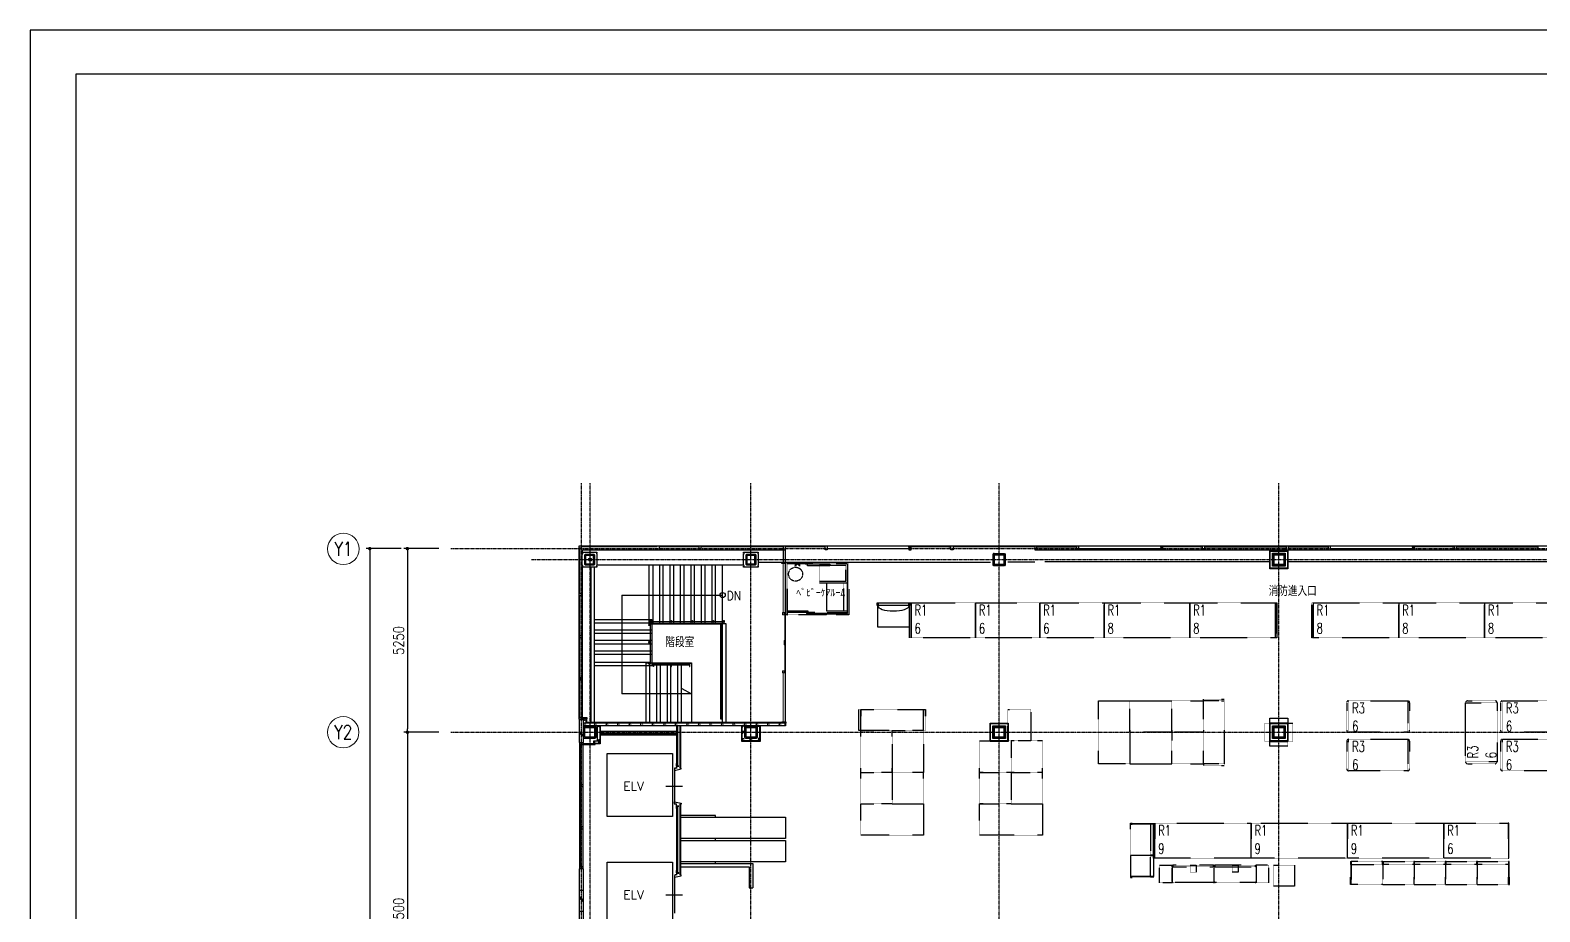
# Model space of a CAD drawing. Header units: millimetres. Extents: x 0 to 84100, y 0 to 59400.
# Drawn here: x 0 to 43178, y 34191 to 59400 of the extents above; entities that cross this region are included whole.
import ezdxf
from ezdxf.enums import TextEntityAlignment as Align

# ---------------------------------------------------------------- set-up
doc = ezdxf.new("R2010")
doc.units = ezdxf.units.MM
doc.header["$LTSCALE"] = 0.2
doc.linetypes.add('CENTER', pattern=[50.8, 31.75, -6.35, 6.35, -6.35])
doc.linetypes.add('HIDDEN', pattern=[9.525, 6.35, -3.175])
doc.layers.get('Defpoints').update_dxf_attribs({"color": 5})
for name, color, linetype in [('A_什器', 9, 'HIDDEN'), ('A_室名', 8, 'Continuous'), ('A_寸法', 8, 'Continuous'), ('A_建築', 8, 'Continuous')]:
    doc.layers.add(name, color=color, linetype=linetype)
doc.layers.add('A_通芯', color=8, linetype='CENTER', plot=False)
doc.styles.add('Dim', font='simplex.shx', dxfattribs={"width": 0.8, "bigfont": 'extfont2.shx'})
doc.styles.get("Standard").update_dxf_attribs({"font": 'simplex.shx', "width": 0.8, "bigfont": 'extfont2.shx'})
doc.dimstyles.new('1-100', dxfattribs={"dimscale": 100, "dimtxt": 3, "dimasz": 1, "dimexe": 1, "dimexo": 1, "dimgap": 1, "dimtad": 1, "dimdec": 1, "dimrnd": 0.5, "dimdsep": 46, "dimtxsty": 'Dim', "dimblk": 'DOT', "dimcen": 2.5, "dimclrd": 256, "dimclre": 256, "dimclrt": 256, "dimadec": 0, "dimazin": 0, "dimtfac": 1, "dimtdec": 1, "dimtix": 1, "dimtmove": 2, "dimatfit": 3, "dimldrblk": 'OPEN30', "dimfxl": 1, "dimlwd": -1, "dimlwe": -1, "dimarcsym": 1})

# ---------------------------------------------------------------- blocks, each defined once
blk = doc.blocks.new('_Dot')
at = {"color": 0, "linetype": 'ByBlock', "lineweight": -2}
blk.add_line((-0.5, 0), (-1, 0), dxfattribs=at)
at = {"color": 0, "linetype": 'ByBlock', "const_width": 0.5}
blk.add_lwpolyline([(-0.25, 0, 1), (0.25, 0, 1)], format="xyb", close=True, dxfattribs=at)
blk = doc.blocks.new('*D47')
at = {"layer": 'A_寸法', "transparency": 16777216}
for p, q in [((11689, 39325), (10689, 39325)), ((10789, 39225), (10789, 28925)), ((11689, 28825), (10689, 28825))]:
    blk.add_line(p, q, dxfattribs=at)
at = {"layer": 'Defpoints', "color": 0, "transparency": 16777216}
for p in [(11789, 39325), (10789, 28825), (11789, 28825)]:
    blk.add_point(p, dxfattribs=at)
at = {"layer": 'A_寸法', "transparency": 16777216, "xscale": 100, "yscale": 100, "zscale": 100}
for p, rotation in [((10789, 39325), 90), ((10789, 28825), 270)]:
    blk.add_blockref('_Dot', p, dxfattribs=dict(at, rotation=rotation))
at = {"layer": 'A_寸法', "transparency": 16777216, "insert": (10539, 34075), "char_height": 300, "attachment_point": 5, "rotation": 90, "style": 'Dim'}
blk.add_mtext('10500', dxfattribs=at)
blk = doc.blocks.new('_Open30')
at = {"color": 0, "linetype": 'ByBlock', "lineweight": -2}
for p, q in [((-1, 0.27), (0, 0)), ((0, 0), (-1, -0.27)), ((0, 0), (-1, 0))]:
    blk.add_line(p, q, dxfattribs=at)
blk = doc.blocks.new('*D48')
at = {"layer": 'A_寸法', "transparency": 16777216}
for p, q in [((11689, 44575), (10689, 44575)), ((10789, 44475), (10789, 39425)), ((11689, 39325), (10689, 39325))]:
    blk.add_line(p, q, dxfattribs=at)
at = {"layer": 'Defpoints', "color": 0, "transparency": 16777216}
for p in [(11789, 44575), (10789, 39325), (11789, 39325)]:
    blk.add_point(p, dxfattribs=at)
at = {"layer": 'A_寸法', "transparency": 16777216, "xscale": 100, "yscale": 100, "zscale": 100}
for p, rotation in [((10789, 44575), 90), ((10789, 39325), 270)]:
    blk.add_blockref('_Dot', p, dxfattribs=dict(at, rotation=rotation))
at = {"layer": 'A_寸法', "transparency": 16777216, "insert": (10539, 41950), "char_height": 300, "attachment_point": 5, "rotation": 90, "style": 'Dim'}
blk.add_mtext('5250', dxfattribs=at)
blk = doc.blocks.new('*D49')
at = {"layer": 'A_寸法', "transparency": 16777216}
for p, q in [((10613, 44575), (9613, 44575)), ((9713, 44475), (9713, 17675)), ((10613, 17575), (9613, 17575))]:
    blk.add_line(p, q, dxfattribs=at)
at = {"layer": 'Defpoints', "color": 0, "transparency": 16777216}
for p in [(10713, 44575), (9713, 17575), (10713, 17575)]:
    blk.add_point(p, dxfattribs=at)
at = {"layer": 'A_寸法', "transparency": 16777216, "xscale": 100, "yscale": 100, "zscale": 100}
for p, rotation in [((9713, 44575), 90), ((9713, 17575), 270)]:
    blk.add_blockref('_Dot', p, dxfattribs=dict(at, rotation=rotation))
at = {"layer": 'A_寸法', "transparency": 16777216, "insert": (9463, 31075), "char_height": 300, "attachment_point": 5, "rotation": 90, "style": 'Dim'}
blk.add_mtext('27000', dxfattribs=at)

msp = doc.modelspace()

# ---------------------------------------------------------------- linework, layer by layer
at = {"layer": 'A_什器'}
for p, q in [((37654.78, 40170), (37654.78, 39380)), ((39454.78, 40170), (39454.78, 39380)), ((41109.78, 40225), (41899.78, 40225)), ((42054.78, 40170), (42054.78, 39380)), ((37654.78, 39070), (37654.78, 38280)), ((39454.78, 39070), (39454.78, 38280)), ((42054.78, 39070), (42054.78, 38280)), ((41109.78, 38425), (41899.78, 38425)), ((32664.8, 35475.1), (33864.8, 35475.1)), ((32664.8, 35055.1), (32664.8, 35475.1)), ((33848.8, 35525.1), (32680.8, 35525.1)), ((33864.8, 35475.1), (33864.8, 35055.1)), ((33864.8, 35475.1), (35064.8, 35475.1)), ((33864.8, 35055.1), (33864.8, 35475.1)), ((35048.8, 35525.1), (33880.8, 35525.1)), ((35064.8, 35475.1), (35064.8, 35055.1)), ((33834.8, 35025.1), (32694.8, 35025.1)), ((35034.8, 35025.1), (33894.8, 35025.1))]:
    msp.add_line(p, q, dxfattribs=at)
for points in [[(22771.8, 42685), (21654.8, 42685), (21614.8, 42685), (21614.8, 44185), (23414.8, 44185), (23414.8, 42685), (22771.8, 42685), (22771.8, 42725)], [(22204.8, 42755), (22204.8, 42725), (23374.8, 42725), (23374.8, 44145), (21654.8, 44145), (21654.8, 42685), (21664.8, 42684.87), (21664.8, 42725), (21654.8, 42725)], [(21993.49, 44145), (22010.73, 44077.89), (21945.3, 44145), (21879.52, 44077.89), (21896.76, 44145)], [(22574.8, 44145), (22574.8, 43595), (23374.8, 43595)], [(22574.8, 43645), (23324.8, 43645), (23324.8, 44095), (22574.8, 44095)], [(22774.8, 43595), (22774.8, 42795), (23374.8, 42795)], [(23274.8, 42795), (23274.8, 43595)], [(22254.8, 42755), (22254.8, 42785), (21664.8, 42785), (21664.8, 42755), (22804.8, 42755), (22804.8, 42725)]]:
    msp.add_lwpolyline(points, dxfattribs=at)
at = {"layer": 'A_什器', "linetype": 'Continuous'}
for points in [[(22168.55, 44145), (22871.66, 44145), (22871.66, 44086.59), (22235.79, 44086.59), (22235.79, 44145)], [(25141.75, 42945.15), (25141.75, 42329.15), (24241.75, 42329.15), (24241.75, 42945.15)], [(24254.75, 43025.15), (24254.75, 42945.15)], [(25128.75, 42945.15), (25128.75, 43025.15)], [(23349.8, 42740), (22804.8, 42740)], [(19602.3, 36892.07), (19602.3, 36942.07), (18602.3, 36942.07), (18602.3, 35572.07), (19602.3, 35572.07), (19602.3, 35622.07)], [(18602.3, 36892.07), (21604.81, 36892.07), (21604.81, 36282.07), (18602.3, 36282.07)], [(19602.3, 36232.07), (19602.3, 36282.07)], [(18602.3, 36232.07), (21604.81, 36232.07), (21604.81, 35622.07), (18602.3, 35622.07)]]:
    msp.add_lwpolyline(points, dxfattribs=at)
msp.add_lwpolyline([(25154.75, 43025.15), (25154.75, 42945.15), (24228.75, 42945.15), (24228.75, 43025.15)], close=True, dxfattribs=at)
at = {"layer": 'A_什器'}
for points in [[(25154.75, 43025.15), (25194.75, 43025.15), (25194.75, 42025.24), (25154.75, 42025.24)], [(25194.75, 43025.15), (27034.75, 43025.15), (27034.75, 42025.15), (25194.75, 42025.15)], [(27034.75, 43025.15), (28874.75, 43025.15), (28874.75, 42025.15), (27034.75, 42025.15)], [(28874.75, 43025.15), (30714.75, 43025.15), (30714.75, 42025.15), (28874.75, 42025.15)], [(30714.75, 43025.05), (33164.75, 43025.05), (33164.75, 42025.05), (30714.75, 42025.05)], [(33164.75, 43025.24), (35614.75, 43025.24), (35614.75, 42025.24), (33164.75, 42025.24)], [(35614.75, 43025.15), (35654.75, 43025.15), (35654.75, 42025.24), (35614.75, 42025.24)], [(36654.75, 43025.05), (36694.75, 43025.05), (36694.75, 42025.05), (36654.75, 42025.05)], [(36694.75, 43025.05), (39144.75, 43025.05), (39144.75, 42025.05), (36694.75, 42025.05)], [(39144.75, 43025.05), (41594.75, 43025.05), (41594.75, 42025.05), (39144.75, 42025.05)], [(41594.75, 43025.05), (44044.75, 43025.05), (44044.75, 42025.05), (41594.75, 42025.05)], [(30554.75, 40225.49), (31454.75, 40225.49), (31454.75, 38425.49), (30554.75, 38425.49)], [(32654.75, 39325.49), (31454.75, 39325.49), (31454.75, 40225.49), (32654.75, 40225.49)], [(32654.75, 40225.49), (33554.75, 40225.49), (33554.75, 39325.49), (32654.75, 39325.49)], [(33554.75, 40275.49), (34154.75, 40275.49), (34154.75, 40225.49), (33554.75, 40225.49)], [(34154.75, 38425.49), (33554.75, 38425.49), (33554.75, 40225.49), (34154.75, 40225.49)], [(37709.78, 40225), (39399.78, 40225), (39399.78, 39325), (37709.78, 39325)], [(41054.78, 38480), (41054.78, 40170), (41954.78, 40170), (41954.78, 38480)], [(42109.78, 40225), (43799.78, 40225), (43799.78, 39325), (42109.78, 39325)], [(23704.28, 39977.49), (23754.28, 39977.49), (23754.28, 39377.49), (23704.28, 39377.49)], [(23754.28, 39977.49), (25554.28, 39977.49), (25554.28, 39377.49), (23754.28, 39377.49)], [(25554.28, 39977.49), (25604.28, 39977.49), (25604.28, 39377.49), (25554.28, 39377.49)], [(27962.28, 39972.49), (28622.28, 39972.49), (28622.28, 39077.49), (27962.28, 39077.49)], [(35454.78, 39724.99), (35974.77, 39724.99), (35974.77, 39585), (35454.78, 39585)], [(23754.28, 39377.49), (24654.28, 39377.49), (24654.28, 38177.49), (23754.28, 38177.49)], [(24654.28, 39377.49), (25554.28, 39377.49), (25554.28, 38177.49), (24654.28, 38177.49)], [(31454.75, 38425.49), (32654.75, 38425.49), (32654.75, 39325.49), (31454.75, 39325.49)], [(33554.75, 39325.49), (32654.75, 39325.49), (32654.75, 38425.49), (33554.75, 38425.49)], [(35314.78, 39065), (35454.78, 39065), (35454.78, 39584.99), (35314.78, 39584.99)], [(35974.77, 39584.99), (36114.77, 39584.99), (36114.77, 39065), (35974.77, 39065)], [(27154.28, 39077.49), (28054.28, 39077.49), (28054.28, 38177.49), (27154.28, 38177.49)], [(28054.28, 38177.49), (28954.28, 38177.49), (28954.28, 39077.49), (28054.28, 39077.49)], [(35454.78, 39065), (35974.77, 39065), (35974.77, 38925), (35454.78, 38925)], [(37709.78, 39125), (39399.78, 39125), (39399.78, 38225), (37709.78, 38225)], [(42109.78, 39125), (43799.78, 39125), (43799.78, 38225), (42109.78, 38225)], [(23754.28, 38177.49), (24654.28, 38177.49), (24654.28, 37277.49), (23754.28, 37277.49)], [(24654.28, 37277.49), (25554.28, 37277.49), (25554.28, 38177.49), (24654.28, 38177.49)], [(28054.28, 37277.49), (27154.28, 37277.49), (27154.28, 38177.49), (28054.28, 38177.49)], [(28954.28, 38177.49), (28054.28, 38177.49), (28054.28, 37277.49), (28954.28, 37277.49)], [(33554.75, 38375.49), (34154.75, 38375.49), (34154.75, 38425.49), (33554.75, 38425.49)], [(23754.28, 37277.49), (25554.28, 37277.49), (25554.28, 36377.49), (23754.28, 36377.49)], [(27154.28, 37277.49), (28954.28, 37277.49), (28954.28, 36377.49), (27154.28, 36377.49)], [(31470.8, 36700.1), (31470.8, 36725.1), (32124.8, 36725.1), (32124.8, 36700.1)], [(32044.8, 36700.1), (32044.8, 36713.1), (32124.8, 36713.1), (32124.8, 36700.1)], [(32124.8, 36725.1), (32164.8, 36725.1), (32164.8, 35725.1), (32124.8, 35725.1)], [(32164.8, 36725.1), (34919.8, 36725.1), (34919.8, 35725.1), (32164.8, 35725.1)], [(34919.8, 36725.1), (37674.8, 36725.1), (37674.8, 35725.1), (34919.8, 35725.1)], [(37674.8, 36725.1), (40429.8, 36725.1), (40429.8, 35725.1), (37674.8, 35725.1)], [(40429.8, 36725.1), (42269.8, 36725.1), (42269.8, 35725.1), (40429.8, 35725.1)], [(42269.8, 35725.1), (42289.8, 35725.1), (42289.8, 36725.1), (42269.8, 36725.1)], [(31470.8, 35800.1), (31470.8, 36700.1), (32044.8, 36700.1), (32044.8, 35800.1)], [(32124.8, 35800.1), (32124.8, 36700.1), (32044.8, 36700.1), (32044.8, 35800.1)], [(31470.8, 35800.1), (31470.8, 35200.1), (32044.8, 35200.1), (32044.8, 35800.1)], [(32044.8, 35813.1), (32044.8, 35800.1), (32124.8, 35800.1), (32124.8, 35813.1)], [(32124.8, 35800.1), (32124.8, 35200.1), (32044.8, 35200.1), (32044.8, 35800.1)], [(32044.8, 35787.1), (32044.8, 35800.1), (32124.8, 35800.1), (32124.8, 35787.1)], [(32304.8, 35525.1), (32664.8, 35525.1), (32664.8, 35015.1), (32304.8, 35015.1)], [(32664.8, 35525.1), (32680.8, 35525.1), (32680.8, 35475.1), (32664.8, 35475.1)], [(33179.8, 35525.1), (33349.8, 35525.1), (33349.8, 35325.1), (33179.8, 35325.1)], [(33848.8, 35525.1), (33864.8, 35525.1), (33864.8, 35475.1), (33848.8, 35475.1)], [(33864.8, 35525.1), (33880.8, 35525.1), (33880.8, 35475.1), (33864.8, 35475.1)], [(34379.8, 35525.1), (34549.8, 35525.1), (34549.8, 35325.1), (34379.8, 35325.1)], [(35048.8, 35525.1), (35064.8, 35525.1), (35064.8, 35475.1), (35048.8, 35475.1)], [(35064.8, 35015.1), (35424.8, 35015.1), (35424.8, 35525.1), (35064.8, 35525.1)], [(35564.8, 35525.1), (36164.8, 35525.1), (36164.8, 34925.1), (35564.8, 34925.1)], [(37784.8, 34971.1), (37759.8, 34971.1), (37759.8, 35625.1), (37784.8, 35625.1)], [(37784.8, 35545.1), (37771.8, 35545.1), (37771.8, 35625.1), (37784.8, 35625.1)], [(38684.8, 35625.1), (37784.8, 35625.1), (37784.8, 35545.1), (38684.8, 35545.1)], [(38684.8, 34971.1), (37784.8, 34971.1), (37784.8, 35545.1), (38684.8, 35545.1)], [(38671.8, 35545.1), (38684.8, 35545.1), (38684.8, 35625.1), (38671.8, 35625.1)], [(38684.8, 35625.1), (39584.8, 35625.1), (39584.8, 35545.1), (38684.8, 35545.1)], [(38697.8, 35545.1), (38684.8, 35545.1), (38684.8, 35625.1), (38697.8, 35625.1)], [(38684.8, 34971.1), (39584.8, 34971.1), (39584.8, 35545.1), (38684.8, 35545.1)], [(39571.8, 35545.1), (39584.8, 35545.1), (39584.8, 35625.1), (39571.8, 35625.1)], [(39584.8, 35545.1), (39597.8, 35545.1), (39597.8, 35625.1), (39584.8, 35625.1)], [(39584.8, 35625.1), (40484.8, 35625.1), (40484.8, 35545.1), (39584.8, 35545.1)], [(39584.8, 34971.1), (40484.8, 34971.1), (40484.8, 35545.1), (39584.8, 35545.1)], [(40471.8, 35545.1), (40484.8, 35545.1), (40484.8, 35625.1), (40471.8, 35625.1)], [(40484.8, 35545.1), (40497.8, 35545.1), (40497.8, 35625.1), (40484.8, 35625.1)], [(40484.8, 35625.1), (41384.8, 35625.1), (41384.8, 35545.1), (40484.8, 35545.1)], [(40484.8, 34971.1), (41384.8, 34971.1), (41384.8, 35545.1), (40484.8, 35545.1)], [(41371.8, 35545.1), (41384.8, 35545.1), (41384.8, 35625.1), (41371.8, 35625.1)], [(41384.8, 35545.1), (41397.8, 35545.1), (41397.8, 35625.1), (41384.8, 35625.1)], [(41384.8, 35625.1), (42284.8, 35625.1), (42284.8, 35545.1), (41384.8, 35545.1)], [(41384.8, 34971.1), (42284.8, 34971.1), (42284.8, 35545.1), (41384.8, 35545.1)], [(42284.8, 35545.1), (42297.8, 35545.1), (42297.8, 35625.1), (42284.8, 35625.1)], [(42284.8, 34971.1), (42309.8, 34971.1), (42309.8, 35625.1), (42284.8, 35625.1)], [(31470.8, 35200.1), (31470.8, 35175.1), (32124.8, 35175.1), (32124.8, 35200.1)], [(32044.8, 35200.1), (32044.8, 35187.1), (32124.8, 35187.1), (32124.8, 35200.1)]]:
    msp.add_lwpolyline(points, close=True, dxfattribs=at)
msp.add_circle((21891.68, 43843.59), 200, dxfattribs=at)
for centre, radius, start, end in [((37709.78, 40170), 55, 90, 180), ((39399.78, 40170), 55, 0, 90), ((41109.78, 40170), 55, 90, 180), ((41899.78, 40170), 55, 0, 90), ((42109.78, 40170), 55, 90, 180), ((37709.78, 39380), 55, 180, 270), ((39399.78, 39380), 55, 270, 0), ((42109.78, 39380), 55, 180, 270), ((37709.78, 39070), 55, 90, 180), ((39399.78, 39070), 55, 0, 90), ((42109.78, 39070), 55, 90, 180), ((41109.78, 38480), 55, 180, 270), ((41899.78, 38480), 55, 270, 0), ((37709.78, 38280), 55, 180, 270), ((39399.78, 38280), 55, 270, 0), ((42109.78, 38280), 55, 180, 270), ((32694.8, 35055.1), 30, 180, 270), ((33834.8, 35055.1), 30, 270, 0), ((33894.8, 35055.1), 30, 180, 270), ((35034.8, 35055.1), 30, 270, 0)]:
    msp.add_arc(centre, radius, start, end, dxfattribs=at)
at = {"layer": 'A_什器', "linetype": 'Continuous'}
msp.add_ellipse((24691.56, 42946.26), major_axis=(-450, -0.84), ratio=0.33866667, start_param=0.00183229, end_param=3.12876672, dxfattribs=at)
at = {"layer": 'A_寸法', "lineweight": 13}
for centre in [(8957.81, 44568.03), (8951.97, 39325)]:
    msp.add_circle(centre, 450, dxfattribs=at)
at = {"layer": 'A_建築', "lineweight": 13}
for p, q in [((21539.78, 42745.03), (21539.78, 44150)), ((21583.77, 41945), (21583.77, 42685.02)), ((21583.77, 41825.02), (21583.77, 41085)), ((21539.78, 41025.03), (21539.78, 39620.02))]:
    msp.add_line(p, q, dxfattribs=at)
at = {"layer": 'A_建築', "lineweight": 25}
msp.add_line((21604.79, 39620.02), (21604.79, 44150), dxfattribs=at)
at = {"layer": 'A_建築'}
for p, q in [((16919.8, 43246), (16919.8, 40425)), ((16919.8, 43246), (19804.8, 43246)), ((18914.8, 40425), (16919.8, 40425)), ((18637.15, 40573.49), (18914.8, 40425)), ((18487.3, 39510), (18487.3, 38359.14)), ((18602.3, 39510), (18602.3, 38299.14)), ((16304.8, 39271.5), (18487.3, 39271.5)), ((16304.8, 39250.5), (18487.3, 39250.5)), ((18487.3, 37209.14), (18487.3, 35305)), ((18602.3, 37269.14), (18602.3, 35245)), ((18602.3, 35572.07), (20664.8, 35572.07)), ((18602.3, 35472.07), (20564.8, 35472.07)), ((20564.8, 35472.07), (20564.8, 34875)), ((20664.8, 35572.07), (20664.8, 34875)), ((20564.8, 34875), (20664.8, 34875))]:
    msp.add_line(p, q, dxfattribs=at)
at = {"layer": 'A_建築', "linetype": 'Continuous'}
for p, q in [((18440.8, 38279.14), (18427.8, 38279.14)), ((18427.8, 38279.14), (18427.8, 38234.14)), ((18427.8, 38234.14), (18617.3, 38274.14)), ((18481.3, 38299.14), (18440.8, 38299.14)), ((18440.8, 38299.14), (18440.8, 38279.14)), ((18481.3, 38353.14), (18481.3, 38287.79)), ((18617.3, 38299.14), (18577.3, 38299.14)), ((18617.3, 38274.14), (18617.3, 38299.14)), ((18427.8, 37289.14), (18427.8, 37334.14)), ((18427.8, 37334.14), (18617.3, 37294.14)), ((18440.8, 37289.14), (18427.8, 37289.14)), ((18440.8, 37269.14), (18440.8, 37289.14)), ((18481.3, 37269.14), (18440.8, 37269.14)), ((18481.3, 37215.14), (18481.3, 37280.49)), ((18617.3, 37269.14), (18577.3, 37269.14)), ((18617.3, 37294.14), (18617.3, 37269.14)), ((18440.8, 35225), (18427.8, 35225)), ((18427.8, 35225), (18427.8, 35180)), ((18427.8, 35180), (18617.3, 35220)), ((18481.3, 35245), (18440.8, 35245)), ((18440.8, 35245), (18440.8, 35225)), ((18481.3, 35299), (18481.3, 35233.65)), ((18617.3, 35245), (18577.3, 35245)), ((18617.3, 35220), (18617.3, 35245))]:
    msp.add_line(p, q, dxfattribs=at)
for points in [[(28734.8, 44645), (28734.8, 44545), (63899.8, 44545), (63899.8, 44645), (15694.8, 44645), (15694.8, 39700), (15794.8, 39700), (15794.8, 44050)], [(15754.8, 44645), (15754.8, 44585), (15694.8, 44585)], [(15724.8, 43285), (15724.8, 44585)], [(17934.8, 44625), (15754.8, 44625)], [(15794.8, 44470), (15794.8, 44545), (21594.8, 44545)], [(17994.8, 44545), (17994.8, 44645)], [(19134.8, 44625), (17994.8, 44625)], [(19134.8, 44545), (19134.8, 44645)], [(19194.8, 44545), (19194.8, 44645)], [(21534.8, 44625), (19194.8, 44625)], [(21534.8, 44645), (21534.8, 44185)], [(21594.8, 44645), (21594.8, 44185)], [(22734.8, 44625), (21594.8, 44625)], [(22794.8, 44645), (22794.8, 44545), (22734.8, 44545), (22734.8, 44645)], [(25134.8, 44565), (22794.8, 44565)], [(25194.8, 44645), (25194.8, 44615), (25134.8, 44615), (25134.8, 44645)], [(26274.8, 44630), (25194.8, 44630)], [(26334.8, 44615), (26274.8, 44615), (26274.8, 44645)], [(26394.8, 44645), (26394.8, 44545), (26334.8, 44545), (26334.8, 44645)], [(28734.8, 44625), (26394.8, 44625)], [(28794.8, 44545), (28794.8, 44645)], [(28794.8, 44625), (29934.8, 44625)], [(29934.8, 44545), (29934.8, 44645)], [(29994.8, 44545), (29994.8, 44645)], [(32334.8, 44565), (29994.8, 44565)], [(32394.8, 44645), (32394.8, 44615), (32334.8, 44615), (32334.8, 44645)], [(32394.8, 44545), (32394.8, 44605), (32334.8, 44605), (32334.8, 44545)], [(33474.8, 44630), (32394.8, 44630)], [(33534.8, 44615), (33474.8, 44615), (33474.8, 44645)], [(33534.8, 44545), (33534.8, 44645)], [(33594.8, 44545), (33594.8, 44645)], [(33594.8, 44625), (35934.8, 44625)], [(35934.8, 44545), (35934.8, 44645)], [(35994.8, 44545), (35994.8, 44645)], [(35994.8, 44625), (37134.8, 44625)], [(37134.8, 44545), (37134.8, 44645)], [(37194.8, 44545), (37194.8, 44645)], [(39534.8, 44565), (37194.8, 44565)], [(39594.8, 44645), (39594.8, 44615), (39534.8, 44615), (39534.8, 44645)], [(39594.8, 44545), (39594.8, 44605), (39534.8, 44605), (39534.8, 44545)], [(40674.8, 44630), (39594.8, 44630)], [(40734.8, 44615), (40674.8, 44615), (40674.8, 44645)], [(40734.8, 44545), (40734.8, 44645)], [(40794.8, 44545), (40794.8, 44645)], [(40794.8, 44625), (43134.8, 44625)], [(43134.8, 44545), (43134.8, 44645)], [(17804.8, 44115), (17804.8, 42445), (17704.8, 42445), (16134.8, 42445)], [(16134.8, 44050), (16134.8, 39607.5)], [(16199.8, 44115), (20404.8, 44115)], [(19904.8, 39607.5), (19904.8, 42421), (19804.8, 42421), (17704.8, 42421), (17704.8, 44115)], [(18004.8, 42421), (18004.8, 44115)], [(18304.8, 42421), (18304.8, 44115)], [(18604.8, 42421), (18604.8, 44115)], [(18904.8, 42421), (18904.8, 44115)], [(19204.8, 42421), (19204.8, 44115)], [(19504.8, 42421), (19504.8, 44115)], [(19804.8, 39607.5), (19804.8, 44115)], [(20824.8, 44185), (27464.8, 44185)], [(21614.8, 44185), (21614.8, 44150), (21494.8, 44150), (21494.8, 44185)], [(27959.8, 44195), (28734.8, 44195)], [(35479.8, 44195), (29019.8, 44195)], [(45679.8, 44195), (35949.8, 44195)], [(15794.8, 43285), (15694.8, 43285)], [(15794.8, 43225), (15694.8, 43225)], [(15724.8, 39735), (15724.8, 43225)], [(16134.8, 42545), (17784.8, 42545), (17784.8, 42421), (17784.8, 41227.5), (16144.8, 41227.5)], [(17744.8, 41289.5), (17684.8, 41289.5), (17684.8, 41277.5), (17744.8, 41277.5), (17744.8, 42397), (17684.8, 42397), (17684.8, 42385), (17744.8, 42385)], [(17704.8, 42427), (19804.8, 42427)], [(17734.8, 42385), (17734.8, 41289.5)], [(18334.8, 42481), (17746.8, 42481)], [(18334.8, 42471), (17746.8, 42471)], [(17778.8, 42421), (17778.8, 41227.5)], [(18934.8, 42481), (18346.8, 42481)], [(18934.8, 42471), (18346.8, 42471)], [(19534.8, 42481), (18946.8, 42481)], [(19534.8, 42471), (18946.8, 42471)], [(19834.8, 42481), (19546.8, 42481)], [(19834.8, 42471), (19546.8, 42471)], [(19804.8, 42419.5), (19744.8, 42419.5), (19744.8, 42407.5), (19804.8, 42407.5)], [(19754.8, 41519.5), (19754.8, 42407.5)], [(19764.8, 41519.5), (19764.8, 42407.5)], [(15794.8, 42085), (15694.8, 42085)], [(15794.8, 42025), (15694.8, 42025)], [(17778.8, 42145), (16134.8, 42145)], [(17744.8, 41907), (17684.8, 41907), (17684.8, 41895), (17744.8, 41895)], [(17784.8, 41845), (16134.8, 41845)], [(17784.8, 41545), (16134.8, 41545)], [(19804.8, 41519.5), (19744.8, 41519.5), (19744.8, 41507.5), (19804.8, 41507.5)], [(19754.8, 40619.5), (19754.8, 41507.5)], [(19764.8, 40619.5), (19764.8, 41507.5)], [(17614.8, 39607.5), (17614.8, 41307.5), (17784.8, 41307.5), (18914.8, 41307.5), (18914.8, 39607.5)], [(17784.8, 41301.5), (18914.8, 41301.5)], [(18334.8, 41257.5), (17826.8, 41257.5)], [(18334.8, 41247.5), (17826.8, 41247.5)], [(18014.8, 41307.5), (18014.8, 39607.5)], [(18314.8, 41307.5), (18314.8, 39607.5)], [(18852.8, 41257.5), (18346.8, 41257.5)], [(18852.8, 41247.5), (18346.8, 41247.5)], [(18614.8, 41307.5), (18614.8, 39607.5)], [(15724.8, 40885), (15694.8, 40885)], [(15724.8, 40825), (15694.8, 40825)], [(15794.8, 40885), (15734.8, 40885), (15734.8, 40825), (15794.8, 40825)], [(19804.8, 40619.5), (19744.8, 40619.5), (19744.8, 40607.5), (19804.8, 40607.5)], [(19754.8, 39719.5), (19754.8, 40607.5)], [(19764.8, 39719.5), (19764.8, 40607.5)], [(15794.8, 39710), (15934.8, 39710), (15934.8, 39735), (15694.8, 39735)], [(15714.8, 39343.82), (15814.8, 39243.82)], [(15714.8, 39299.5), (15814.8, 39199.5)], [(21494.8, 39587.5), (15814.8, 39587.5)], [(21604.8, 39585), (21604.8, 39510), (20874.8, 39510), (20874.8, 39065), (20354.8, 39065), (20354.8, 39510), (16304.8, 39510), (16304.8, 38995), (15814.8, 38995)], [(15814.8, 39522.5), (21592.3, 39522.5), (21592.3, 39585)], [(15854.8, 39675), (15854.8, 39665), (15839.8, 39665), (15839.8, 39710)], [(15839.8, 39522.5), (15839.8, 39537.5), (15844.8, 39540.5), (15844.8, 39569.5), (15839.8, 39572.5), (15839.8, 39587.5)], [(15854.8, 39710), (15857.8, 39705), (15886.8, 39705), (15889.8, 39710)], [(15884.8, 39587.5), (15884.8, 39572.5), (15874.8, 39572.5)], [(15874.8, 39537.5), (15884.8, 39537.5), (15884.8, 39522.5)], [(15904.8, 39665), (15889.8, 39665), (15889.8, 39675)], [(15904.8, 39587.5), (15904.8, 39710)], [(15912.8, 39587.5), (15912.8, 39710)], [(21494.8, 39595.5), (15912.8, 39595.5)], [(21494.8, 39607.5), (15924.8, 39607.5), (15924.8, 39710)], [(16292.3, 39522.5), (16292.3, 39007.5), (16107.41, 39007.5)], [(16144.8, 39522.5), (16144.8, 39537.5), (16149.8, 39540.5), (16149.8, 39569.5), (16144.8, 39572.5), (16144.8, 39587.5)], [(16189.8, 39587.5), (16189.8, 39572.5), (16179.8, 39572.5)], [(16179.8, 39537.5), (16189.8, 39537.5), (16189.8, 39522.5)], [(16227.3, 39072.5), (16227.3, 39522.5)], [(16242.3, 39487.5), (16242.3, 39477.5), (16227.3, 39477.5)], [(16242.3, 39522.5), (16245.3, 39517.5), (16274.3, 39517.5), (16277.3, 39522.5)], [(16292.3, 39477.5), (16277.3, 39477.5), (16277.3, 39487.5)], [(16304.8, 39357.5), (18487.3, 39357.5)], [(16304.8, 39292.5), (18487.3, 39292.5)], [(16474.8, 39522.5), (16474.8, 39537.5), (16479.8, 39540.5), (16479.8, 39569.5), (16474.8, 39572.5), (16474.8, 39587.5)], [(16519.8, 39587.5), (16519.8, 39572.5), (16509.8, 39572.5)], [(16509.8, 39537.5), (16519.8, 39537.5), (16519.8, 39522.5)], [(16804.8, 39522.5), (16804.8, 39537.5), (16809.8, 39540.5), (16809.8, 39569.5), (16804.8, 39572.5), (16804.8, 39587.5)], [(16849.8, 39587.5), (16849.8, 39572.5), (16839.8, 39572.5)], [(16839.8, 39537.5), (16849.8, 39537.5), (16849.8, 39522.5)], [(17134.8, 39522.5), (17134.8, 39537.5), (17139.8, 39540.5), (17139.8, 39569.5), (17134.8, 39572.5), (17134.8, 39587.5)], [(17179.8, 39587.5), (17179.8, 39572.5), (17169.8, 39572.5)], [(17169.8, 39537.5), (17179.8, 39537.5), (17179.8, 39522.5)], [(17464.8, 39522.5), (17464.8, 39537.5), (17469.8, 39540.5), (17469.8, 39569.5), (17464.8, 39572.5), (17464.8, 39587.5)], [(17509.8, 39587.5), (17509.8, 39572.5), (17499.8, 39572.5)], [(17499.8, 39537.5), (17509.8, 39537.5), (17509.8, 39522.5)], [(17794.8, 39522.5), (17794.8, 39537.5), (17799.8, 39540.5), (17799.8, 39569.5), (17794.8, 39572.5), (17794.8, 39587.5)], [(17839.8, 39587.5), (17839.8, 39572.5), (17829.8, 39572.5)], [(17829.8, 39537.5), (17839.8, 39537.5), (17839.8, 39522.5)], [(18124.8, 39522.5), (18124.8, 39537.5), (18129.8, 39540.5), (18129.8, 39569.5), (18124.8, 39572.5), (18124.8, 39587.5)], [(18169.8, 39587.5), (18169.8, 39572.5), (18159.8, 39572.5)], [(18159.8, 39537.5), (18169.8, 39537.5), (18169.8, 39522.5)], [(18454.8, 39522.5), (18454.8, 39537.5), (18459.8, 39540.5), (18459.8, 39569.5), (18454.8, 39572.5), (18454.8, 39587.5)], [(18499.8, 39587.5), (18499.8, 39572.5), (18489.8, 39572.5)], [(18489.8, 39537.5), (18499.8, 39537.5), (18499.8, 39522.5)], [(18499.8, 39510), (18499.8, 38359.14)], [(18512.3, 39510), (18512.3, 38359.14)], [(18577.3, 39510), (18577.3, 38299.14)], [(18589.8, 39510), (18589.8, 38299.14)], [(18784.8, 39522.5), (18784.8, 39537.5), (18789.8, 39540.5), (18789.8, 39569.5), (18784.8, 39572.5), (18784.8, 39587.5)], [(18829.8, 39587.5), (18829.8, 39572.5), (18819.8, 39572.5)], [(18819.8, 39537.5), (18829.8, 39537.5), (18829.8, 39522.5)], [(19114.8, 39522.5), (19114.8, 39537.5), (19119.8, 39540.5), (19119.8, 39569.5), (19114.8, 39572.5), (19114.8, 39587.5)], [(19159.8, 39587.5), (19159.8, 39572.5), (19149.8, 39572.5)], [(19149.8, 39537.5), (19159.8, 39537.5), (19159.8, 39522.5)], [(19444.8, 39522.5), (19444.8, 39537.5), (19449.8, 39540.5), (19449.8, 39569.5), (19444.8, 39572.5), (19444.8, 39587.5)], [(19489.8, 39587.5), (19489.8, 39572.5), (19479.8, 39572.5)], [(19479.8, 39537.5), (19489.8, 39537.5), (19489.8, 39522.5)], [(19804.8, 39719.5), (19744.8, 39719.5), (19744.8, 39707.5), (19804.8, 39707.5)], [(19774.8, 39522.5), (19774.8, 39537.5), (19779.8, 39540.5), (19779.8, 39569.5), (19774.8, 39572.5), (19774.8, 39587.5)], [(19819.8, 39587.5), (19819.8, 39572.5), (19809.8, 39572.5)], [(19809.8, 39537.5), (19819.8, 39537.5), (19819.8, 39522.5)], [(20104.8, 39522.5), (20104.8, 39537.5), (20109.8, 39540.5), (20109.8, 39569.5), (20104.8, 39572.5), (20104.8, 39587.5)], [(20149.8, 39587.5), (20149.8, 39572.5), (20139.8, 39572.5)], [(20139.8, 39537.5), (20149.8, 39537.5), (20149.8, 39522.5)], [(20862.3, 39522.5), (20862.3, 39077.5), (20367.3, 39077.5), (20367.3, 39092.5), (20372.3, 39095.5), (20372.3, 39124.5), (20367.3, 39127.5), (20367.3, 39522.5)], [(20367.3, 39477.5), (20382.3, 39477.5), (20382.3, 39487.5)], [(20417.3, 39312.5), (20417.3, 39302.5), (20432.3, 39302.5), (20432.3, 39347.5), (20417.3, 39347.5), (20414.3, 39342.5), (20385.3, 39342.5), (20382.3, 39347.5), (20367.3, 39347.5)], [(20367.3, 39302.5), (20382.3, 39302.5), (20382.3, 39312.5)], [(20417.3, 39522.5), (20414.3, 39517.5), (20385.3, 39517.5), (20382.3, 39522.5)], [(20417.3, 39487.5), (20417.3, 39477.5), (20432.3, 39477.5), (20432.3, 39522.5)], [(20434.8, 39522.5), (20434.8, 39537.5), (20439.8, 39540.5), (20439.8, 39569.5), (20434.8, 39572.5), (20434.8, 39587.5)], [(20479.8, 39587.5), (20479.8, 39572.5), (20469.8, 39572.5)], [(20469.8, 39537.5), (20479.8, 39537.5), (20479.8, 39522.5)], [(20764.8, 39522.5), (20764.8, 39537.5), (20769.8, 39540.5), (20769.8, 39569.5), (20764.8, 39572.5), (20764.8, 39587.5)], [(20812.3, 39487.5), (20812.3, 39477.5), (20797.3, 39477.5), (20797.3, 39522.5)], [(20809.8, 39587.5), (20809.8, 39572.5), (20799.8, 39572.5)], [(20799.8, 39537.5), (20809.8, 39537.5), (20809.8, 39522.5)], [(20812.3, 39522.5), (20815.3, 39517.5), (20844.3, 39517.5), (20847.3, 39522.5)], [(20862.3, 39477.5), (20847.3, 39477.5), (20847.3, 39487.5)], [(21094.8, 39522.5), (21094.8, 39537.5), (21099.8, 39540.5), (21099.8, 39569.5), (21094.8, 39572.5), (21094.8, 39587.5)], [(21139.8, 39587.5), (21139.8, 39572.5), (21129.8, 39572.5)], [(21129.8, 39537.5), (21139.8, 39537.5), (21139.8, 39522.5)], [(21424.8, 39522.5), (21424.8, 39537.5), (21429.8, 39540.5), (21429.8, 39569.5), (21424.8, 39572.5), (21424.8, 39587.5)], [(21469.8, 39587.5), (21469.8, 39572.5), (21459.8, 39572.5)], [(21459.8, 39537.5), (21469.8, 39537.5), (21469.8, 39522.5)], [(15714.8, 38975), (16154.8, 38975), (16154.8, 38995)], [(15744.8, 35475), (15744.8, 38975)], [(16242.3, 39082.5), (16242.3, 39072.5), (16107.41, 39072.5), (16107.41, 38995)], [(16107.41, 39057.5), (16117.41, 39057.5)], [(16117.41, 39022.5), (16107.41, 39022.5)], [(16152.41, 39007.5), (16152.41, 39022.5), (16147.41, 39025.5), (16147.41, 39054.5), (16152.41, 39057.5), (16152.41, 39072.5)], [(16227.3, 39117.5), (16242.3, 39117.5), (16245.3, 39112.5), (16274.3, 39112.5), (16277.3, 39117.5), (16292.3, 39117.5)], [(16292.3, 39072.5), (16247.3, 39072.5), (16247.3, 39057.5), (16257.3, 39057.5)], [(16257.3, 39022.5), (16247.3, 39022.5), (16247.3, 39007.5)], [(16277.3, 39072.5), (16277.3, 39082.5)], [(16292.3, 39022.5), (16287.3, 39025.5), (16287.3, 39054.5), (16292.3, 39057.5)], [(20367.3, 39142.5), (20412.3, 39142.5), (20412.3, 39127.5), (20402.3, 39127.5)], [(20402.3, 39092.5), (20412.3, 39092.5), (20412.3, 39077.5)], [(20592.3, 39077.5), (20592.3, 39092.5), (20597.3, 39095.5), (20597.3, 39124.5), (20592.3, 39127.5), (20592.3, 39142.5), (20637.3, 39142.5), (20637.3, 39127.5), (20627.3, 39127.5)], [(20627.3, 39092.5), (20637.3, 39092.5), (20637.3, 39077.5)], [(20862.3, 39142.5), (20817.3, 39142.5), (20817.3, 39127.5), (20827.3, 39127.5)], [(20827.3, 39092.5), (20817.3, 39092.5), (20817.3, 39077.5)], [(20862.3, 39092.5), (20857.3, 39095.5), (20857.3, 39124.5), (20862.3, 39127.5)], [(18424.88, 38311.14), (18424.88, 37257.14)], [(15814.8, 37825), (15714.8, 37825)], [(15814.8, 37765), (15714.8, 37765)], [(18178.88, 37784.14), (18658.88, 37784.14)], [(18499.8, 37209.14), (18499.8, 35305)], [(18512.3, 37209.14), (18512.3, 35305)], [(18577.3, 37269.14), (18577.3, 35245)], [(18589.8, 37269.14), (18589.8, 35245)], [(15744.8, 36625), (15714.8, 36625)], [(15744.8, 36565), (15714.8, 36565)], [(15814.8, 36625), (15754.8, 36625), (15754.8, 36565), (15814.8, 36565)], [(15814.8, 35475), (15714.8, 35475)], [(18424.88, 35207), (18424.88, 34153)], [(15814.45, 34801.24), (15714.45, 34801.24)], [(15714.8, 34624.68), (15814.8, 34524.68)], [(15714.8, 34580.36), (15814.8, 34480.36)], [(18178.88, 34680), (18658.88, 34680)], [(15814.45, 34201.24), (15714.45, 34201.24)]]:
    msp.add_lwpolyline(points, dxfattribs=at)
for points in [[(25134.8, 44545), (25194.8, 44545), (25194.8, 44605), (25134.8, 44605)], [(16195, 44075), (16210, 44075), (16210, 44050), (15790, 44050), (15790, 44075), (15805, 44075), (15805, 44090), (15790, 44090), (15790, 44430), (15805, 44430), (15805, 44445), (15790, 44445), (15790, 44470), (16210, 44470), (16210, 44445), (16195, 44445), (16195, 44430), (16210, 44430), (16210, 44090), (16195, 44090)], [(15892, 44135), (16108, 44135), (16125, 44152), (16125, 44368), (16108, 44385), (15892, 44385), (15875, 44368), (15875, 44152)], [(15892, 44144), (16108, 44144), (16116, 44152), (16116, 44368), (16108, 44376), (15892, 44376), (15884, 44368), (15884, 44152)], [(20809.8, 44075), (20824.8, 44075), (20824.8, 44050), (20404.8, 44050), (20404.8, 44075), (20419.8, 44075), (20419.8, 44090), (20404.8, 44090), (20404.8, 44430), (20419.8, 44430), (20419.8, 44445), (20404.8, 44445), (20404.8, 44470), (20824.8, 44470), (20824.8, 44445), (20809.8, 44445), (20809.8, 44430), (20824.8, 44430), (20824.8, 44090), (20809.8, 44090)], [(20506.8, 44135), (20722.8, 44135), (20739.8, 44152), (20739.8, 44368), (20722.8, 44385), (20506.8, 44385), (20489.8, 44368), (20489.8, 44152)], [(20506.8, 44144), (20722.8, 44144), (20730.8, 44152), (20730.8, 44368), (20722.8, 44376), (20506.8, 44376), (20498.8, 44368), (20498.8, 44152)], [(27847.8, 44110), (27581.8, 44110), (27564.8, 44127), (27564.8, 44393), (27581.8, 44410), (27847.8, 44410), (27864.8, 44393), (27864.8, 44127)], [(27847.8, 44122), (27581.8, 44122), (27576.8, 44127), (27576.8, 44393), (27581.8, 44398), (27847.8, 44398), (27852.8, 44393), (27852.8, 44127)], [(35847.8, 44110), (35581.8, 44110), (35564.8, 44127), (35564.8, 44393), (35581.8, 44410), (35847.8, 44410), (35864.8, 44393), (35864.8, 44127)], [(35847.8, 44122), (35581.8, 44122), (35576.8, 44127), (35576.8, 44393), (35581.8, 44398), (35847.8, 44398), (35852.8, 44393), (35852.8, 44127)], [(17734.8, 42521), (17746.8, 42521), (17746.8, 42461), (17734.8, 42461)], [(18334.8, 42521), (18346.8, 42521), (18346.8, 42461), (18334.8, 42461)], [(18934.8, 42521), (18946.8, 42521), (18946.8, 42461), (18934.8, 42461)], [(19534.8, 42521), (19546.8, 42521), (19546.8, 42461), (19534.8, 42461)], [(19834.8, 42521), (19846.8, 42521), (19846.8, 42461), (19834.8, 42461)], [(17826.8, 41207.5), (17814.8, 41207.5), (17814.8, 41267.5), (17826.8, 41267.5)], [(18334.8, 41207.5), (18346.8, 41207.5), (18346.8, 41267.5), (18334.8, 41267.5)], [(18852.8, 41207.5), (18864.8, 41207.5), (18864.8, 41267.5), (18852.8, 41267.5)], [(15806.8, 39685), (15814.8, 39677), (15814.8, 39033), (15806.8, 39025), (15722.8, 39025), (15714.8, 39033), (15714.8, 39677), (15722.8, 39685)], [(16133, 39175), (15867, 39175), (15850, 39192), (15850, 39458), (15867, 39475), (16133, 39475), (16150, 39458), (16150, 39192)], [(16133, 39187), (15867, 39187), (15862, 39192), (15862, 39458), (15867, 39463), (16133, 39463), (16138, 39458), (16138, 39192)], [(20747.8, 39175), (20481.8, 39175), (20464.8, 39192), (20464.8, 39458), (20481.8, 39475), (20747.8, 39475), (20764.8, 39458), (20764.8, 39192)], [(20747.8, 39187), (20481.8, 39187), (20476.8, 39192), (20476.8, 39458), (20481.8, 39463), (20747.8, 39463), (20752.8, 39458), (20752.8, 39192)], [(21614.8, 39620), (21614.8, 39585), (21494.8, 39585), (21494.8, 39620)], [(27847.8, 39175), (27581.8, 39175), (27564.8, 39192), (27564.8, 39458), (27581.8, 39475), (27847.8, 39475), (27864.8, 39458), (27864.8, 39192)], [(27847.8, 39187), (27581.8, 39187), (27576.8, 39192), (27576.8, 39458), (27581.8, 39463), (27847.8, 39463), (27852.8, 39458), (27852.8, 39192)], [(35847.8, 39175), (35581.8, 39175), (35564.8, 39192), (35564.8, 39458), (35581.8, 39475), (35847.8, 39475), (35864.8, 39458), (35864.8, 39192)], [(35847.8, 39187), (35581.8, 39187), (35576.8, 39192), (35576.8, 39458), (35581.8, 39463), (35847.8, 39463), (35852.8, 39458), (35852.8, 39192)], [(15814.8, 39010), (15714.8, 39010), (15714.8, 35440), (15814.8, 35440)], [(16498.88, 38717.14), (18373.88, 38717.14), (18373.88, 36917.14), (16498.88, 36917.14)], [(16498.88, 35613), (18373.88, 35613), (18373.88, 33813), (16498.88, 33813)]]:
    msp.add_lwpolyline(points, close=True, dxfattribs=at)
at = {"layer": 'A_建築'}
for points in [[(35454.8, 44520), (35974.8, 44520), (35974.8, 44000), (35454.8, 44000)], [(35467.3, 44507.5), (35962.3, 44507.5), (35962.3, 44012.5), (35467.3, 44012.5)], [(15875, 44110), (16125, 44110), (16150, 44135), (16150, 44385), (16125, 44410), (15875, 44410), (15850, 44385), (15850, 44135)], [(20489.8, 44110), (20739.8, 44110), (20764.8, 44135), (20764.8, 44385), (20739.8, 44410), (20489.8, 44410), (20464.8, 44385), (20464.8, 44135)], [(27564.8, 44435), (27864.8, 44435), (27889.8, 44410), (27889.8, 44110), (27864.8, 44085), (27564.8, 44085), (27539.8, 44110), (27539.8, 44410)], [(35532.3, 44442.5), (35897.3, 44442.5), (35897.3, 44077.5), (35532.3, 44077.5)], [(35564.8, 44435), (35864.8, 44435), (35889.8, 44410), (35889.8, 44110), (35864.8, 44085), (35564.8, 44085), (35539.8, 44110), (35539.8, 44410)], [(15850, 39500), (16150, 39500), (16175, 39475), (16175, 39175), (16150, 39150), (15850, 39150), (15825, 39175), (15825, 39475)], [(20464.8, 39500), (20764.8, 39500), (20789.8, 39475), (20789.8, 39175), (20764.8, 39150), (20464.8, 39150), (20439.8, 39175), (20439.8, 39475)], [(27454.8, 39585), (27974.8, 39585), (27974.8, 39065), (27454.8, 39065)], [(27467.3, 39572.5), (27962.3, 39572.5), (27962.3, 39077.5), (27467.3, 39077.5)], [(27532.3, 39507.5), (27897.3, 39507.5), (27897.3, 39142.5), (27532.3, 39142.5)], [(27564.8, 39500), (27864.8, 39500), (27889.8, 39475), (27889.8, 39175), (27864.8, 39150), (27564.8, 39150), (27539.8, 39175), (27539.8, 39475)], [(35454.8, 39585), (35974.8, 39585), (35974.8, 39065), (35454.8, 39065)], [(35467.3, 39572.5), (35962.3, 39572.5), (35962.3, 39077.5), (35467.3, 39077.5)], [(35532.3, 39507.5), (35897.3, 39507.5), (35897.3, 39142.5), (35532.3, 39142.5)], [(35564.8, 39500), (35864.8, 39500), (35889.8, 39475), (35889.8, 39175), (35864.8, 39150), (35564.8, 39150), (35539.8, 39175), (35539.8, 39475)], [(18556.3, 38353.14), (18556.3, 38359.14), (18487.3, 38359.14), (18487.3, 38428.14), (18481.3, 38428.14), (18481.3, 38353.14)], [(18556.3, 37215.14), (18556.3, 37209.14), (18487.3, 37209.14), (18487.3, 37140.14), (18481.3, 37140.14), (18481.3, 37215.14)], [(18556.3, 35299), (18556.3, 35305), (18487.3, 35305), (18487.3, 35374), (18481.3, 35374), (18481.3, 35299)]]:
    msp.add_lwpolyline(points, close=True, dxfattribs=at)
for points in [[(16034.8, 44050), (16034.8, 39607.5)], [(18104.8, 42421), (18104.8, 44115)], [(18404.8, 42421), (18404.8, 44115)], [(18704.8, 42421), (18704.8, 44115)], [(19004.8, 42421), (19004.8, 44115)], [(19304.8, 42421), (19304.8, 44115)], [(19604.8, 42421), (19604.8, 44115)], [(17778.8, 42245), (16134.8, 42245)], [(17784.8, 41945), (16134.8, 41945)], [(17784.8, 41645), (16134.8, 41645)], [(16144.8, 41327.5), (17714.8, 41327.5), (17714.8, 41227.5), (17714.8, 39607.5)], [(17914.8, 41307.5), (17914.8, 39607.5)], [(18214.8, 41307.5), (18214.8, 39607.5)], [(18514.8, 41307.5), (18514.8, 39607.5)]]:
    msp.add_lwpolyline(points, dxfattribs=at)
at = {"layer": 'A_建築', "lineweight": 13}
for points in [[(21514.8, 42745.03), (21556.29, 42745.03), (21556.29, 42685.02), (21514.8, 42685.02)], [(21562.78, 42745.03), (21604.79, 42745.03), (21604.79, 42685.02), (21562.78, 42685.02)], [(21604.79, 41825.02), (21604.79, 41885.03), (21562.78, 41885.03), (21604.79, 41885.03), (21604.79, 41945), (21562.78, 41945), (21562.78, 41885.03), (21562.78, 41825.02)], [(21514.8, 41025.03), (21556.29, 41025.03), (21556.29, 41085), (21514.8, 41085)], [(21562.78, 41025.03), (21604.79, 41025.03), (21604.79, 41085), (21562.78, 41085)]]:
    msp.add_lwpolyline(points, close=True, dxfattribs=at)
at = {"layer": 'A_建築', "linetype": 'Continuous'}
msp.add_lwpolyline([(20906.8, 17525), (15722.8, 17525), (15714.94, 17532.85, -0.19891237), (15714.8, 17533.21), (15714.8, 35417), (15722.8, 35425), (15806.8, 35425), (15814.8, 35417), (15814.8, 17625.5, 0.41421356), (15815.3, 17625), (20884.27, 17625), (20892.27, 17617), (20892.27, 17533), (20884.27, 17525)], format="xyb", dxfattribs=at)
at = {"layer": 'A_建築'}
msp.add_circle((19804.8, 43246), 74.41, dxfattribs=at)
at = {"layer": 'A_建築', "linetype": 'Continuous', "lineweight": -3}
for p in [(27564.8, 44435), (27847.8, 44122), (27847.8, 44110), (35564.8, 44435), (35847.8, 44122), (35847.8, 44110)]:
    msp.add_point(p, dxfattribs=at)
at = {"layer": 'A_通芯'}
for p, q in [((15764.8, 14565.35), (15764.8, 46450.31)), ((16014.8, 14565.35), (16014.8, 46450.31)), ((20614.8, 14565.35), (20614.8, 46450.31)), ((27714.8, 14565.35), (27714.8, 46450.31)), ((35714.8, 14565.35), (35714.8, 46450.31)), ((12033.21, 44575), (67639.77, 44575)), ((14337.61, 44260), (67639.77, 44260)), ((12033.21, 39325), (67639.77, 39325))]:
    msp.add_line(p, q, dxfattribs=at)
at = {"layer": 'Defpoints'}
for points in [[(0, 0), (84100, 0), (84100, 59400), (0, 59400)], [(1315, 58150), (82785, 58150), (82785, 3138.54), (1315, 3138.54)]]:
    msp.add_lwpolyline(points, close=True, dxfattribs=at)
msp.add_circle((16014.8, 44260), 42.82, dxfattribs=at)

# ---------------------------------------------------------------- texts
at = {"layer": 'A_室名'}
for s, height, p in [('ﾍﾞﾋﾞｰｹｱﾙｰﾑ', 200, (21910.86, 43198.11)), ('消防進入口', 250, (35423.86, 43224.32)), ('階段室', 250, (18165.71, 41763)), ('ELV', 250, (16969.62, 37656.62)), ('ELV', 250, (16969.62, 34552.49))]:
    msp.add_text(s, height=height, dxfattribs=at).set_placement(p)
at = {"layer": 'A_寸法', "width": 0.8}
for s, p in [('Y1', (8957.81, 44568.03)), ('Y2', (8951.97, 39325))]:
    msp.add_text(s, height=400, dxfattribs=at).set_placement(p, align=Align.MIDDLE)
at = {"layer": 'A_建築', "width": 0.9}
msp.add_text('DN', height=250, dxfattribs=at).set_placement((19923.57, 43104.94))
at = {"layer": 'Defpoints', "width": 0.7}
for s, p in [('R1', (25292.3, 42667.85)), ('R1', (27132.3, 42667.76)), ('R1', (28972.3, 42667.85)), ('R1', (30812.3, 42667.85)), ('R1', (33262.3, 42667.85)), ('R1', (36792.3, 42667.85)), ('R1', (39242.3, 42667.66)), ('R1', (41692.3, 42667.66)), ('6', (25294.42, 42147.19)), ('6', (27134.42, 42147.09)), ('6', (28974.42, 42147.19)), ('8', (30814.42, 42147.19)), ('8', (33264.42, 42147.19)), ('8', (36794.42, 42147.19)), ('8', (39244.42, 42147)), ('8', (41694.42, 42147)), ('R3', (37807.34, 39867.61)), ('R3', (42207.34, 39867.61)), ('6', (37809.46, 39346.94)), ('6', (42209.46, 39346.94)), ('R3', (37807.39, 38767.61)), ('R3', (42207.39, 38767.61)), ('6', (37809.51, 38246.94)), ('6', (42209.51, 38246.94)), ('R1', (32262.36, 36367.8)), ('R1', (35017.36, 36367.8)), ('R1', (37772.36, 36367.8)), ('R1', (40527.36, 36367.8)), ('9', (32264.47, 35847.14)), ('9', (35019.47, 35847.14)), ('9', (37774.47, 35847.14)), ('6', (40529.47, 35847.14))]:
    msp.add_text(s, height=300, dxfattribs=at).set_placement(p)
for s, p in [('R3', (41411.98, 38577.55)), ('6', (41932.64, 38579.67))]:
    msp.add_text(s, height=300, rotation=90, dxfattribs=at).set_placement(p)

# ---------------------------------------------------------------- dimensions: what is measured, and where the dimension line sits
at = {"layer": 'A_寸法'}
for base, p1, p2, picture, middle in [((9712.74, 17575), (10712.61, 44575), (10712.61, 17575), '*D49', (9462.74, 31075)), ((10789.37, 39325), (11789.24, 44575), (11789.24, 39325), '*D48', (10539.37, 41950)), ((10789.37, 28825), (11789.24, 39325), (11789.24, 28825), '*D47', (10539.37, 34075))]:
    dim = msp.add_linear_dim(base=base, p1=p1, p2=p2, angle=270, dimstyle='1-100', dxfattribs=at)
    dim.commit()
    dim.dimension.update_dxf_attribs({"geometry": picture, "text_midpoint": middle})

doc.saveas('drawing.dxf')
